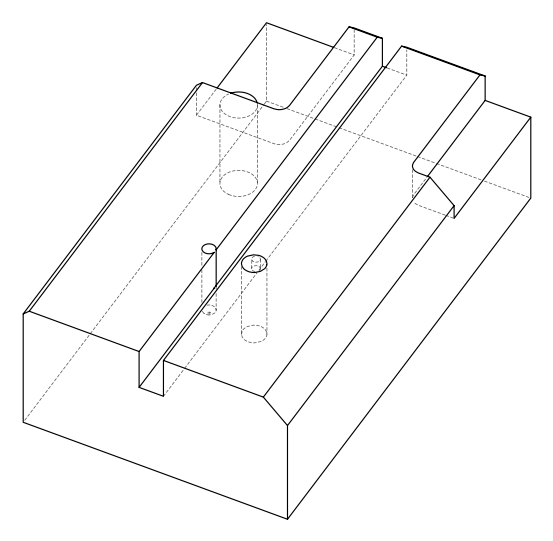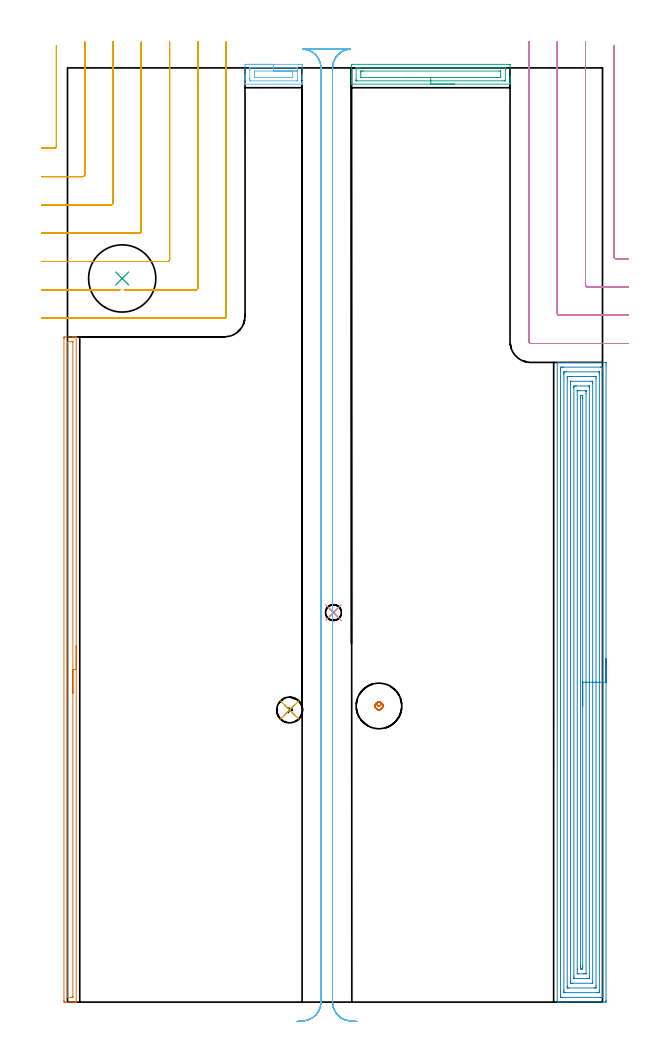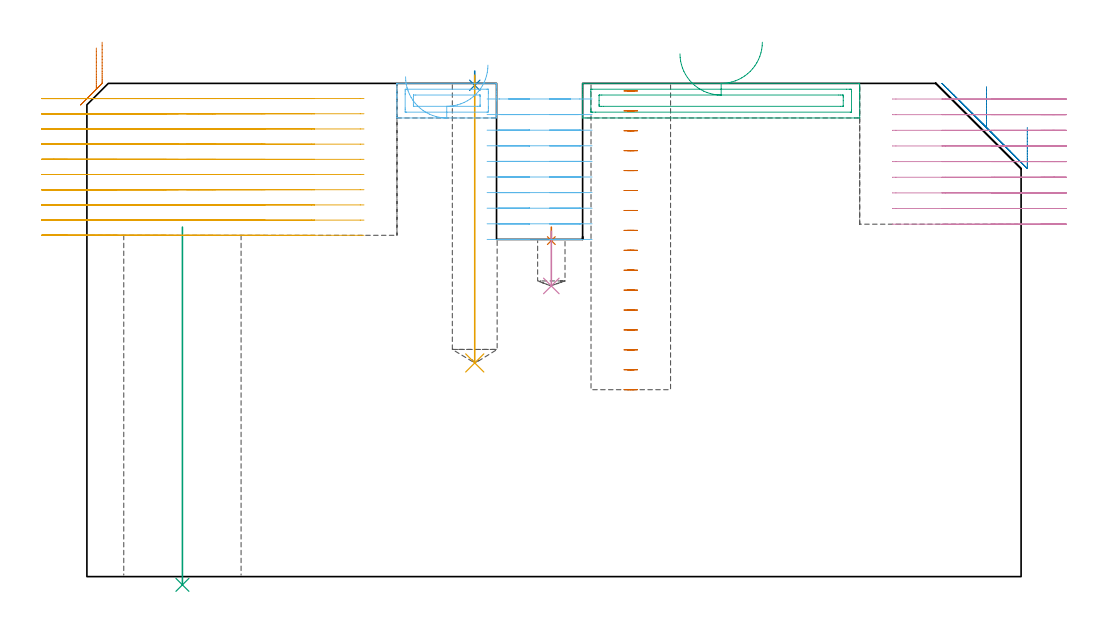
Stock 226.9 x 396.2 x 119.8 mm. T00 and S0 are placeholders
(PLAN: 13 operations, 5 tool changes, 74.1 min)
(1 SPOT_DRILL | STEP1POCKET | NXT0321_9005460120000 | 0.04 min | 4149 mm3)
(2 SPOT_DRILL_1 | STEP1POCKET_2 | NXT0321_9005460120000 | 0.03 min | 1 mm3)
(3 INDEXABLE_INSERT_DRILL_THROUGH_HOLE_FROM_SOLID | STEP1HOLE | NXT0302_028 | 0.36 min | 76367 mm3)
(4 DRILL_BLIND_HOLE_INTO_CENTER | STEP1POCKET | NXT0301_038 | 0.06 min | 384 mm3)
(5 DRILL_BLIND_HOLE_INTO_CENTER_1 | STEP1POCKET_2 | UGT0301_221 | 0.28 min | 6105 mm3)
(6 AREA_MILL | FG_CHAMFER_SURFACE | UGT0205_001 | 0.82 min | 1221 mm3)
(7 AREA_MILL_1 | FG_CHAMFER_SURFACE_1 | UGT0205_001 | 4.7 min | 3863 mm3)
(8 AREA_MILL_2 | FG_CHAMFER_SURFACE_2 | UGT0205_001 | 17.63 min | 59833 mm3)
(9 AREA_MILL_3 | FG_CHAMFER_SURFACE_3 | UGT0205_001 | 1.85 min | 2730 mm3)
(10 MILL_CORNER_NOTCH_RECTANGULAR | CORNER_NOTCH_RECTANGULAR | NXT0201_012 | Follow Part, ap 4, ae 75% | 10.63 min | 165014 mm3)
(11 MILL_CORNER_NOTCH_RECTANGULAR_1 | CORNER_NOTCH_RECTANGULAR_1 | NXT0201_012 | Follow Part, ap 4, ae 75% | 19.25 min | 292667 mm3)
(12 MILL_RECTANGULAR_SLOT | SLOT_RECTANGULAR | NXT0201_012 | Follow Part, ap 4, ae 75% | 17.46 min | 309355 mm3)
(13 MILL_BLIND_HOLE_FROM_SOLID_MATERIAL | STEP1POCKET_1 | NXT0201_012 | Spiral | 1.01 min | 21748 mm3)
(TOOL NXT0321_9005460120000 | NC Spot Drill, 142deg, 12mm, Carbide, Uncoated | D12 PA142 FL30 Z2)
(TOOL NXT0302_028 | Index. Insert Drill 28.5mm [880-D2850L32-03] | D28.5 PA176 FL86 Z2)
(TOOL NXT0301_038 | Carbide Drill 6.7mm [860.1-0670-034A1-MM 2214] | D6.7 PA140 FL53 Z2)
(TOOL UGT0301_221 | Twist Drill 10.9 mm | D10.9 PA118 FL92 Z2)
(TOOL UGT0205_001 | Chamfer Mill 20 x 3 x 45 deg. | D20 FL50 Z2)
(TOOL NXT0201_012 | ENDMILL 16mm [2P460-1600-NA 1630] | D16 FL38 Z6)
(OP 1 SPOT_DRILL)
G17 G21 G94 G90
T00 M6
G54
G17 G0 G90 X112.8 Y165.2 S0 M3
G43 Z129.8 H0
G94 G81 G98 Z81.612 F250. R84.9
G80
M5
M2
(OP 2 SPOT_DRILL_1)
G17 G21 G94 G90
T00 M6
G54
G17 G0 G90 X94.2 Y123.9 S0 M3
G43 Z129.8 H0
G94 G81 G98 Z119.331 F250. R122.8
G80
M5
M2
(OP 3 INDEXABLE_INSERT_DRILL_THROUGH_HOLE_FROM_SOLID)
G17 G21 G94 G90
T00 M6
G54
G17 G0 G90 X23.2 Y306.9 S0 M3
G43 Z129.8 H1
G94 G81 G98 Z-1.998 F250. R84.9
G80
M5
M2
(OP 4 DRILL_BLIND_HOLE_INTO_CENTER)
G17 G21 G94 G90
T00 M6
G54
G17 G0 G90 X112.8 Y165.2 S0 M3
G43 Z129.8 H1
G94 G81 G98 Z70.6 F250. R83.9
G80
M5
M2
(OP 5 DRILL_BLIND_HOLE_INTO_CENTER_1)
G17 G21 G94 G90
T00 M6
G54
G17 G0 G90 X94.2 Y123.9 S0 M3
G43 Z129.8 H0
G94 G81 G98 Z51.9 F250. R121.8
G80
M5
M2
(OP 6 AREA_MILL)
G17 G21 G94 G90
T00 M6
G54
G17 G0 G90 X77.4 Y397.7 S1061 M3
G43 Z129.8 H0
Z121.4
G94 G1 X77.438 Z120.528 F250.
X77.552 Z119.664
X77.741 Z118.812
X78.003 Z117.98
X78.337 Z117.174
X78.74 Z116.4
X79.208 Z115.664
X79.74 Z114.972
X80.329 Z114.329
X80.972 Z113.74
X81.664 Z113.208
X82.4 Z112.74
X83.174 Z112.337
X83.98 Z112.003
X84.812 Z111.741
X85.664 Z111.552
X86.528 Z111.438
X87.4 Z111.4
X98.33
X98.95 Y397.697 Z111.403
X99.494 Y397.691 Z111.405
X99.498 Y397.626 Z111.471
X99.5 Y397.075 Z112.021
Y396.735 Z112.362
Y393.5 Z115.594
Y392.819 Z116.279
Y392.606 Z116.491
Y391.925 Z117.173
Y391.712 Z117.384
Y391.287 Z117.811
Y390.35 Z118.749
Y389.925 Z119.174
Y389.596 Z119.502
X99.494 Y389.34 Z119.753
X99.49 Y389.303 Z119.789
X99.394 Y389.3 Z119.8
X75.406
X75.31 Y389.303 Z119.789
X75.307 Y389.34 Z119.753
X75.3 Y389.597 Z119.502
Y391.288 Z117.811
Y391.712 Z117.384
Y391.925 Z117.173
Y392.606 Z116.491
Y392.818 Z116.279
Y393.497 Z115.597
Y397.075 Z112.021
X75.302 Y397.626 Z111.471
X75.306 Y397.691 Z111.405
X75.85 Y397.7 Z111.4
X87.4
Y396.286 Z112.814
X97.173 Y396.285 Z112.815
X97.277 Y396.283 Z112.817
X97.475 Y396.279 Z112.821
X97.49 Y396.181 Z112.919
X97.497 Y395.856 Z113.244
X97.499 Y395.288 Z113.812
X97.5 Y394.959 Z114.141
Y391.712 Z117.388
Y391.384 Z117.716
X97.496 Y390.818 Z118.282
X97.493 Y390.737 Z118.363
X97.491 Y390.723 Z118.377
X97.449 Y390.719 Z118.381
X97.381 Y390.716 Z118.384
X97.277 Y390.715 Z118.385
X97.173 Y390.714 Z118.386
X77.627 Y390.715 Z118.385
X77.523 Y390.717 Z118.383
X77.325 Y390.721 Z118.379
X77.31 Y390.818 Z118.282
X77.303 Y391.144 Z117.956
X77.301 Y391.712 Z117.388
X77.3 Y392.041 Z117.059
Y395.288 Z113.812
Y395.616 Z113.484
X77.304 Y396.181 Z112.919
X77.307 Y396.263 Z112.837
X77.309 Y396.277 Z112.823
X77.351 Y396.281 Z112.819
X77.419 Y396.284 Z112.816
X77.523 Y396.285 Z112.815
X77.627 Y396.286 Z112.814
X87.4
Y394.872 Z114.228
X94.922 Y394.871 Z114.229
X95.396 Y394.869 Z114.231
X95.463 Y394.867 Z114.233
X95.477 Y394.865 Z114.235
X95.49 Y394.844 Z114.256
X95.494 Y394.707 Z114.393
X95.499 Y394.498 Z114.602
X95.5 Y392.502 Z116.598
X95.499 Y392.397 Z116.703
X95.493 Y392.189 Z116.911
X95.49 Y392.134 Z116.966
X95.483 Y392.133 Z116.967
X95.455 Y392.13 Z116.97
X95.396 Y392.129 Z116.971
X79.878
X79.404 Y392.131 Z116.969
X79.337 Y392.133 Z116.967
X79.323 Y392.134 Z116.966
X79.31 Y392.156 Z116.944
X79.306 Y392.293 Z116.807
X79.301 Y392.502 Z116.598
X79.3 Y394.498 Z114.602
X79.302 Y394.602 Z114.498
X79.307 Y394.811 Z114.289
X79.31 Y394.866 Z114.234
X79.317 Y394.867 Z114.233
X79.345 Y394.87 Z114.23
X79.404 Y394.871 Z114.229
X87.4 Y394.872 Z114.228
X88.272 Z114.267
X89.136 Z114.38
X89.988 Z114.569
X90.82 Z114.832
X91.626 Z115.165
X92.4 Z115.568
X93.136 Z116.037
X93.828 Z116.568
X94.471 Z117.157
X95.06 Z117.801
X95.592 Z118.493
X96.06 Z119.228
X96.463 Z120.002
X96.797 Z120.808
X97.059 Z121.64
X97.248 Z122.492
X97.362 Z123.357
X97.4 Z124.228
G0 Z129.8
M5
M2
(OP 7 AREA_MILL_1)
G17 G21 G94 G90
T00 M6
G54
G17 G0 G90 X3.7 Y151.05 S1061 M3
G43 Z129.8 H0
G94 G1 Y151.012 Z128.928 F250.
Y150.898 Z128.063
Y150.709 Z127.212
Y150.447 Z126.38
Y150.113 Z125.574
Y149.71 Z124.8
Y149.242 Z124.064
Y148.71 Z123.372
Y148.121 Z122.729
Y147.478 Z122.139
Y146.786 Z121.608
Y146.05 Z121.14
Y145.276 Z120.737
Y144.47 Z120.403
Y143.638 Z120.141
Y142.786 Z119.952
Y141.922 Z119.838
Y141.05 Z119.8
Y0.185
X3.697 Y0.01 Z119.789
X3.534 Y0.002 Z119.627
X3.365 Y0. Z119.464
X3.145 Z119.244
X2.417 Z118.512
X1.175 Z117.272
X-0.217 Z115.878
X-0.838 Z115.258
X-1.095 Y0.001 Z115.001
X-1.321 Y0.004 Z114.775
X-1.492 Y0.01 Z114.605
X-1.496 Y0.224 Z114.601
X-1.499 Y0.632
Y281.468
X-1.496 Y281.876 Z114.602
X-1.492 Y282.09 Z114.605
X-1.095 Y282.1 Z115.001
X0.661 Z116.756
X2.053 Z118.15
X2.417 Z118.512
X3.145 Z119.244
X3.365 Z119.464
X3.534 Y282.098 Z119.627
X3.697 Y282.09 Z119.789
X3.7 Y281.915 Z119.8
Y141.05
X2.286 Z118.386
X2.285 Y2.555 Z118.385
X2.284 Y2.421 Z118.384
X2.279 Y2.043 Z118.379
X2.269 Y2.01 Z118.369
X2.2 Y2.005 Z118.3
X2.09 Y2.001 Z118.19
X1.952 Y2. Z118.052
X0.196 Z116.296
X-0.008 Y2.002 Z116.092
X-0.044 Y2.004 Z116.056
X-0.077 Y2.01 Z116.023
X-0.08 Y2.057 Z116.02
X-0.085 Y2.287 Z116.015
Y279.545
X-0.084 Y279.679 Z116.016
X-0.079 Y280.057 Z116.021
X-0.069 Y280.09 Z116.031
X-0.001 Y280.095 Z116.099
X0.11 Y280.099 Z116.21
X0.247 Y280.1 Z116.347
X2.004 Z118.104
X2.208 Y280.098 Z118.308
X2.244 Y280.096 Z118.344
X2.277 Y280.09 Z118.377
X2.28 Y280.043 Z118.38
X2.285 Y279.813 Z118.385
X2.286 Y141.05 Z118.386
Y140.178 Z118.424
Y139.313 Z118.538
Y138.462 Z118.726
Y137.63 Z118.989
Y136.824 Z119.323
Y136.05 Z119.725
Y135.314 Z120.194
Y134.622 Z120.725
Y133.979 Z121.315
Y133.39 Z121.958
Y132.858 Z122.65
Y132.39 Z123.386
Y131.987 Z124.159
Y131.653 Z124.965
Y131.391 Z125.797
Y131.202 Z126.649
Y131.088 Z127.514
Y131.05 Z128.386
G0 Z129.8
M5
M2
(OP 8 AREA_MILL_2)
G17 G21 G94 G90
T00 M6
G54
G17 G0 G90 X228.4 Y145.65 S1061 M3
G43 Z129.8 H0
Z109.1
G94 G1 Y145.612 Z108.228 F250.
Y145.498 Z107.363
Y145.309 Z106.512
Y145.047 Z105.68
Y144.713 Z104.874
Y144.31 Z104.1
Y143.841 Z103.364
Y143.31 Z102.672
Y142.721 Z102.029
Y142.078 Z101.44
Y141.386 Z100.908
Y140.65 Z100.44
Y139.876 Z100.037
Y139.07 Z99.703
Y138.238 Z99.441
Y137.386 Z99.252
Y136.522 Z99.138
Y135.65 Z99.1
Y0.63
X228.397 Y0.3 Z99.102
X228.392 Y0.01 Z99.106
X228.098 Y0. Z99.399
X211.56 Z115.936
X209.154 Z118.341
X208.428 Z119.071
X208.161 Z119.339
X207.749 Z119.742
X207.703 Y0.009 Z119.788
X207.7 Y0.182 Z119.8
Y271.118
X207.703 Y271.29 Z119.788
X207.747 Y271.293 Z119.744
X208.161 Y271.3 Z119.338
X208.428 Z119.071
X209.154 Z118.341
X210.407 Z117.09
X211.823 Z115.673
X227.209 Z100.288
X227.835 Y271.296 Z99.662
X228.392 Y271.292 Z99.106
X228.394 Y271.232 Z99.104
X228.399 Y270.67 Z99.101
X228.4 Y270.103 Z99.1
Y135.65
X226.986 Z100.514
Y3.312
X226.984 Y2.418 Z100.516
X226.983 Y2.381 Z100.517
X226.946 Y2.01 Z100.554
X226.47 Y2.002 Z101.03
X226.056 Y2. Z101.444
X225.582 Z101.918
X210.044 Z117.456
X209.568 Y2.002 Z117.932
X209.154 Y2.01 Z118.346
X209.118 Y2.418 Z118.382
X209.116 Y2.457 Z118.384
X209.114 Y3.312 Z118.386
Y267.988
X209.116 Y268.882 Z118.384
X209.117 Y268.919 Z118.383
X209.154 Y269.29 Z118.346
X209.63 Y269.298 Z117.87
X210.044 Y269.3 Z117.456
X210.518 Z116.982
X226.056 Z101.444
X226.532 Y269.298 Z100.968
X226.946 Y269.29 Z100.554
X226.982 Y268.882 Z100.518
X226.985 Y268.843 Z100.515
X226.986 Y267.988 Z100.514
Y135.65
X225.572 Z101.928
X225.571 Y5.1 Z101.929
Y4.694
X225.567 Y4.206 Z101.933
X225.564 Y4.013 Z101.936
X225.369 Y4.003 Z102.131
X225.166 Y4.001 Z102.334
X224.482 Y4. Z103.018
X210.934 Z116.566
X210.728 Y4.002 Z116.772
X210.592 Y4.006 Z116.908
X210.545 Y4.01 Z116.955
X210.535 Y4.025 Z116.965
X210.533 Y4.071 Z116.967
X210.53 Y4.206 Z116.97
X210.529 Y4.613 Z116.971
X210.528 Y5.1 Z116.972
X210.529 Y266.2 Z116.971
Y266.606
X210.533 Y267.094 Z116.967
X210.535 Y267.287 Z116.965
X210.731 Y267.297 Z116.769
X210.934 Y267.299 Z116.566
X211.618 Y267.3 Z115.882
X225.166 Z102.334
X225.372 Y267.298 Z102.128
X225.508 Y267.294 Z101.992
X225.555 Y267.29 Z101.945
X225.565 Y267.275 Z101.935
X225.567 Y267.229 Z101.933
X225.57 Y267.094 Z101.93
X225.571 Y266.687 Z101.929
X225.572 Y266.2 Z101.928
Y135.65
X224.157 Z103.343
Y6.889
X224.153 Y6.119 Z103.347
X224.15 Y6.014 Z103.35
X224.05 Y6.009 Z103.45
X223.829 Y6.004 Z103.671
X223.387 Y6. Z104.113
X212.713 Z114.787
X212.269 Y6.003 Z115.231
X212.05 Y6.008 Z115.45
X211.95 Y6.013 Z115.55
X211.948 Y6.088 Z115.552
X211.943 Y6.768 Z115.557
Y264.411
X211.947 Y265.181 Z115.553
X211.949 Y265.286 Z115.551
X212.05 Y265.291 Z115.45
X212.271 Y265.296 Z115.229
X212.713 Y265.3 Z114.787
X223.387 Z104.113
X223.831 Y265.297 Z103.669
X224.05 Y265.292 Z103.45
X224.151 Y265.287 Z103.35
X224.152 Y265.212 Z103.348
X224.157 Y264.532 Z103.343
Y135.65
X222.743 Z104.757
Y8.431
X222.74 Y8.184 Z104.76
X222.736 Y8.021 Z104.764
X222.734 Y8.008 Z104.766
X222.728 Y8.005 Z104.772
X222.708 Y8.002 Z104.792
X222.666 Y8.001 Z104.834
X222.498 Y8. Z105.002
X214.276 Z113.224
X213.602 Y8.003 Z113.898
X213.38 Y8.006 Z114.12
X213.363 Y8.018 Z114.137
X213.361 Y8.025 Z114.139
X213.358 Y8.677 Z114.142
X213.357 Y8.924 Z114.143
Y262.869
X213.36 Y263.116 Z114.14
X213.364 Y263.279 Z114.136
X213.366 Y263.291 Z114.134
X213.372 Y263.295 Z114.128
X213.392 Y263.298 Z114.108
X213.434 Y263.299 Z114.066
X213.602 Y263.3 Z113.898
X221.824 Z105.676
X222.498 Y263.297 Z105.002
X222.72 Y263.294 Z104.78
X222.737 Y263.282 Z104.763
X222.739 Y263.274 Z104.761
X222.743 Y262.623 Z104.757
Y262.376
Y135.65
X221.329 Z106.171
Y10.747
X221.327 Y10.465 Z106.173
X221.324 Y10.159 Z106.176
X221.322 Y10.015 Z106.178
X221.175 Y10.006 Z106.325
X220.719 Y10.002 Z106.781
X220.292 Y10. Z107.208
X214.953 Y10.001 Z112.547
X214.798 Y10.007 Z112.702
X214.783 Y10.009 Z112.717
X214.778 Y10.022 Z112.722
X214.775 Y10.074 Z112.725
X214.772 Y10.184 Z112.728
X214.771 Y10.465 Z112.729
Y11.079
Y260.553
X214.773 Y260.834 Z112.727
X214.776 Y261.141 Z112.724
X214.778 Y261.285 Z112.722
X214.925 Y261.293 Z112.575
X215.381 Y261.298 Z112.119
X215.808 Y261.3 Z111.692
X221.147 Y261.299 Z106.353
X221.302 Y261.293 Z106.198
X221.317 Y261.291 Z106.183
X221.322 Y261.278 Z106.178
X221.325 Y261.226 Z106.175
X221.328 Y261.116 Z106.172
X221.329 Y260.834 Z106.171
Y260.221
Y135.65
X219.915 Z107.585
X219.914 Y12.169 Z107.586
X219.911 Y12.082 Z107.589
X219.908 Y12.027 Z107.592
X219.903 Y12.009 Z107.597
X219.891 Y12.007 Z107.609
X219.829 Y12.004 Z107.671
X219.192 Y12. Z108.308
X218.94 Z108.56
X216.522 Y12.002 Z110.978
X216.271 Y12.007 Z111.229
X216.194 Y12.01 Z111.306
X216.188 Y12.168 Z111.312
X216.186 Y12.254 Z111.314
X216.185 Y14.042 Z111.315
X216.186 Y259.132 Z111.314
X216.189 Y259.218 Z111.311
X216.192 Y259.273 Z111.308
X216.197 Y259.291 Z111.303
X216.209 Y259.293 Z111.291
X216.271 Y259.296 Z111.229
X216.908 Y259.3 Z110.592
X217.16 Z110.34
X219.578 Y259.298 Z107.922
X219.829 Y259.293 Z107.671
X219.906 Y259.29 Z107.594
X219.912 Y259.132 Z107.588
X219.914 Y259.046 Z107.586
Y258.96
X219.915 Y258.152 Z107.585
Y135.65
X218.501 Z108.999
X218.5 Y15.378 Z109.
Y14.936
X218.498 Y14.487 Z109.002
X218.493 Y14.042 Z109.007
X218.088 Y14.004 Z109.412
X218.05 Y14.005 Z109.45
X217.607 Y14.042 Z109.893
X217.602 Y14.492 Z109.898
X217.6 Y14.936 Z109.9
Y15.389
Y255.922
Y256.364
X217.602 Y256.814 Z109.898
X217.607 Y257.258 Z109.893
X218.012 Y257.296 Z109.488
X218.05 Y257.295 Z109.45
X218.493 Y257.258 Z109.007
X218.498 Y256.808 Z109.002
X218.5 Y256.364 Z109.
Y255.911
X218.501 Y135.65 Z108.999
Y134.778 Z109.038
Y133.913 Z109.151
Y133.062 Z109.34
Y132.23 Z109.603
Y131.424 Z109.936
Y130.65 Z110.339
Y129.914 Z110.808
Y129.222 Z111.339
Y128.579 Z111.928
Y127.99 Z112.572
Y127.458 Z113.264
Y126.99 Z113.999
Y126.587 Z114.773
Y126.253 Z115.579
Y125.991 Z116.411
Y125.802 Z117.263
Y125.688 Z118.128
Y125.65 Z118.999
G0 Z129.8
M5
M2
(OP 9 AREA_MILL_3)
G17 G21 G94 G90
T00 M6
G54
G17 G0 G90 X164.05 Y389.3 S1061 M3
G43 Z129.8 H0
G94 G1 X164.012 Z128.928 F250.
X163.898 Z128.064
X163.709 Z127.212
X163.447 Z126.38
X163.113 Z125.574
X162.71 Z124.8
X162.242 Z124.064
X161.71 Z123.372
X161.121 Z122.729
X160.478 Z122.14
X159.786 Z121.608
X159.05 Z121.14
X158.276 Z120.737
X157.47 Z120.403
X156.638 Z120.141
X155.787 Z119.952
X154.922 Z119.838
X154.05 Z119.8
X120.566
X120.41 Y389.302 Z119.788
X120.407 Y389.363 Z119.728
X120.4 Y389.763 Z119.336
Y390.156 Z118.944
Y390.818 Z118.277
Y392.044 Z117.053
Y392.606 Z116.488
Y393.219 Z115.877
X120.401 Y397.075 Z112.022
X120.404 Y397.684 Z111.413
X120.407 Y397.692 Z111.406
X121.012 Y397.7 Z111.4
X186.464
X187.088 Y397.697 Z111.403
X187.693 Y397.692 Z111.406
X187.696 Y397.684 Z111.413
X187.7 Y397.075 Z112.022
Y392.606 Z116.488
Y392.044 Z117.053
Y391.712 Z117.384
Y391.15 Z117.946
Y390.818 Z118.277
Y390.156 Z118.944
Y389.763 Z119.336
X187.693 Y389.363 Z119.728
X187.69 Y389.302 Z119.788
X187.534 Y389.3 Z119.8
X154.05
Y390.714 Z118.386
X122.694 Y390.715 Z118.385
X122.485 Y390.717 Z118.383
X122.427 Y390.72 Z118.38
X122.408 Y390.723 Z118.377
X122.406 Y390.728 Z118.372
X122.402 Y390.762 Z118.338
X122.401 Y390.818 Z118.282
X122.4 Y391.217 Z117.883
X122.401 Y395.685 Z113.415
X122.408 Y396.181 Z112.919
X122.41 Y396.274 Z112.826
X122.59 Y396.281 Z112.819
X122.695 Y396.284 Z112.816
X122.798 Y396.285 Z112.815
X123.587 Y396.286 Z112.814
X185.406 Y396.285 Z112.815
X185.615 Y396.283 Z112.817
X185.673 Y396.28 Z112.82
X185.692 Y396.277 Z112.823
X185.694 Y396.272 Z112.828
X185.698 Y396.238 Z112.862
X185.699 Y396.181 Z112.919
X185.7 Y395.783 Z113.317
X185.699 Y391.315 Z117.785
X185.692 Y390.818 Z118.282
X185.69 Y390.726 Z118.374
X185.51 Y390.719 Z118.381
X185.405 Y390.715 Z118.385
X185.302
X184.513 Y390.714 Z118.386
X154.05
Y392.128 Z116.972
X125.06 Y392.129 Z116.971
X124.584 Y392.133 Z116.967
X124.427 Y392.135 Z116.965
X124.41 Y392.141 Z116.959
X124.405 Y392.202 Z116.898
X124.402 Y392.3 Z116.8
X124.4 Y393.5 Z115.6
Y394.394 Z114.706
X124.401 Y394.576 Z114.524
X124.408 Y394.761 Z114.339
X124.414 Y394.865 Z114.235
X124.465 Y394.867 Z114.233
X124.584 Y394.87 Z114.23
X125. Y394.871 Z114.229
X125.477 Y394.872 Z114.228
X183.04 Y394.871 Z114.229
X183.516 Y394.867 Z114.233
X183.673 Y394.865 Z114.235
X183.69 Y394.859 Z114.241
X183.695 Y394.798 Z114.302
X183.698 Y394.7 Z114.4
X183.7 Y393.5 Z115.6
Y392.606 Z116.494
X183.699 Y392.423 Z116.677
X183.692 Y392.239 Z116.861
X183.686 Y392.135 Z116.965
X183.635 Y392.133 Z116.967
X183.516 Y392.13 Z116.97
X183.1 Y392.129 Z116.971
X182.623 Y392.128 Z116.972
X154.05
X153.178 Z117.01
X152.314 Z117.124
X151.462 Z117.312
X150.63 Z117.575
X149.824 Z117.909
X149.05 Z118.311
X148.314 Z118.78
X147.622 Z119.311
X146.979 Z119.901
X146.39 Z120.544
X145.859 Z121.236
X145.39 Z121.972
X144.987 Z122.745
X144.653 Z123.551
X144.391 Z124.383
X144.202 Z125.235
X144.088 Z126.1
X144.05 Z126.972
G0 Z129.8
M5
M2
(OP 10 MILL_CORNER_NOTCH_RECTANGULAR)
G17 G21 G94 G90
T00 M6
G54
G17 G0 G90 X231.7 Y405.6 S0 M3
G43 Z129.8 H1
Z116.
G94 G1 Y402.6 F250.
Y316.095 F500.
G3 X232.495 Y315.3 R0.8
G1 X234.646
X234.9 Y315.299
X237.9 Y315.278 F250.
G0 Z129.8
X219.7 Y407.2
Z116.
G1 Y404.2
Y304.095 F500.
G3 X220.495 Y303.3 R0.8
G1 X234.646
G2 X234.9 Y303.299 R24.
G1 X237.9 Y303.267 F250.
G0 Z129.8
X207.7 Y407.2
Z116.
G1 Y404.2
Y292.096 F500.
G3 X208.496 Y291.3 R0.8
G1 X234.646
G2 X234.9 Y291.297 R12.
G1 X237.899 Y291.234 F250.
G0 Z129.8
X195.7 Y407.2
Z116.
G1 Y404.2
Y280.096 F500.
G3 X196.496 Y279.3 R0.8
G1 X234.646
X237.646 F250.
G0 Z129.8
X231.7 Y405.6
Z112.2
G1 Y402.6
Y316.095 F500.
G3 X232.495 Y315.3 R0.8
G1 X234.646
X234.9 Y315.299
X237.9 Y315.278 F250.
G0 Z129.8
X219.7 Y407.2
Z112.2
G1 Y404.2
Y304.095 F500.
G3 X220.495 Y303.3 R0.8
G1 X234.646
G2 X234.9 Y303.299 R24.
G1 X237.9 Y303.267 F250.
G0 Z129.8
X207.7 Y407.2
Z112.2
G1 Y404.2
Y292.096 F500.
G3 X208.496 Y291.3 R0.8
G1 X234.646
G2 X234.9 Y291.297 R12.
G1 X237.899 Y291.234 F250.
G0 Z129.8
X195.7 Y407.2
Z112.2
G1 Y404.2
Y280.096 F500.
G3 X196.496 Y279.3 R0.8
G1 X234.646
X237.646 F250.
G0 Z129.8
X231.7 Y405.6
Z108.4
G1 Y402.6
Y316.095 F500.
G3 X232.495 Y315.3 R0.8
G1 X234.649
X234.9 Y315.299
X237.9 Y315.278 F250.
G0 Z129.8
X219.7 Y407.2
Z108.4
G1 Y404.2
Y304.095 F500.
G3 X220.495 Y303.3 R0.8
G1 X234.649
G2 X234.9 Y303.299 R24.
G1 X237.9 Y303.267 F250.
G0 Z129.8
X207.7 Y407.2
Z108.4
G1 Y404.2
Y292.096 F500.
G3 X208.496 Y291.3 R0.8
G1 X234.649
G2 X234.9 Y291.297 R12.
G1 X237.899 Y291.235 F250.
G0 Z129.8
X195.7 Y407.2
Z108.4
G1 Y404.2
Y280.096 F500.
G3 X196.496 Y279.3 R0.8
G1 X234.649
X237.649 F250.
G0 Z129.8
X231.7 Y405.6
Z104.6
G1 Y402.6
Y316.095 F500.
G3 X232.495 Y315.3 R0.8
G1 X234.9
X237.9 F250.
G0 Z129.8
X219.7 Y407.2
Z104.6
G1 Y404.2
Y304.095 F500.
G3 X220.495 Y303.3 R0.8
G1 X234.9
X237.9 F250.
G0 Z129.8
X207.7 Y407.2
Z104.6
G1 Y404.2
Y292.096 F500.
G3 X208.496 Y291.3 R0.8
G1 X234.9
X237.9 F250.
G0 Z129.8
X195.7 Y407.2
Z104.6
G1 Y404.2
Y280.096 F500.
G3 X196.496 Y279.3 R0.8
G1 X234.9
X237.9 F250.
G0 Z129.8
X231.7 Y405.6
Z100.8
G1 Y402.6
Y316.095 F500.
G3 X232.495 Y315.3 R0.8
G1 X234.9
X237.9 F250.
G0 Z129.8
X219.7 Y407.2
Z100.8
G1 Y404.2
Y304.095 F500.
G3 X220.495 Y303.3 R0.8
G1 X234.9
X237.9 F250.
G0 Z129.8
X207.7 Y407.2
Z100.8
G1 Y404.2
Y292.096 F500.
G3 X208.496 Y291.3 R0.8
G1 X234.9
X237.9 F250.
G0 Z129.8
X195.7 Y407.2
Z100.8
G1 Y404.2
Y280.096 F500.
G3 X196.496 Y279.3 R0.8
G1 X234.9
X237.9 F250.
G0 Z129.8
X231.7 Y405.6
Z97.
G1 Y402.6
Y316.095 F500.
G3 X232.495 Y315.3 R0.8
G1 X234.9
X237.9 F250.
G0 Z129.8
X219.7 Y407.2
Z97.
G1 Y404.2
Y304.095 F500.
G3 X220.495 Y303.3 R0.8
G1 X234.9
X237.9 F250.
G0 Z129.8
X207.7 Y407.2
Z97.
G1 Y404.2
Y292.096 F500.
G3 X208.496 Y291.3 R0.8
G1 X234.9
X237.9 F250.
G0 Z129.8
X195.7 Y407.2
Z97.
G1 Y404.2
Y280.096 F500.
G3 X196.496 Y279.3 R0.8
G1 X234.9
X237.9 F250.
G0 Z129.8
X231.7 Y405.6
Z93.2
G1 Y402.6
Y316.095 F500.
G3 X232.495 Y315.3 R0.8
G1 X234.9
X237.9 F250.
G0 Z129.8
X219.7 Y407.2
Z93.2
G1 Y404.2
Y304.095 F500.
G3 X220.495 Y303.3 R0.8
G1 X234.9
X237.9 F250.
G0 Z129.8
X207.7 Y407.2
Z93.2
G1 Y404.2
Y292.096 F500.
G3 X208.496 Y291.3 R0.8
G1 X234.9
X237.9 F250.
G0 Z129.8
X195.7 Y407.2
Z93.2
G1 Y404.2
Y280.096 F500.
G3 X196.496 Y279.3 R0.8
G1 X234.9
X237.9 F250.
G0 Z129.8
X231.7 Y405.6
Z89.4
G1 Y402.6
Y316.095 F500.
G3 X232.495 Y315.3 R0.8
G1 X234.9
X237.9 F250.
G0 Z129.8
X219.7 Y407.2
Z89.4
G1 Y404.2
Y304.095 F500.
G3 X220.495 Y303.3 R0.8
G1 X234.9
X237.9 F250.
G0 Z129.8
X207.7 Y407.2
Z89.4
G1 Y404.2
Y292.096 F500.
G3 X208.496 Y291.3 R0.8
G1 X234.9
X237.9 F250.
G0 Z129.8
X195.7 Y407.2
Z89.4
G1 Y404.2
Y280.096 F500.
G3 X196.496 Y279.3 R0.8
G1 X234.9
X237.9 F250.
G0 Z129.8
X231.7 Y405.6
Z85.6
G1 Y402.6
Y316.095 F500.
G3 X232.495 Y315.3 R0.8
G1 X234.9
X237.9 F250.
G0 Z129.8
X219.7 Y407.2
Z85.6
G1 Y404.2
Y304.095 F500.
G3 X220.495 Y303.3 R0.8
G1 X234.9
X237.9 F250.
G0 Z129.8
X207.7 Y407.2
Z85.6
G1 Y404.2
Y292.096 F500.
G3 X208.496 Y291.3 R0.8
G1 X234.9
X237.9 F250.
G0 Z129.8
X195.7 Y407.2
Z85.6
G1 Y404.2
Y280.096 F500.
G3 X196.496 Y279.3 R0.8
G1 X234.9
X237.9 F250.
G0 Z129.8
M5
M2
(OP 11 MILL_CORNER_NOTCH_RECTANGULAR_1)
G17 G21 G94 G90
T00 M6
G54
G17 G0 G90 X-11. Y362.1 S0 M3
G43 Z129.8 H1
Z116.11
G94 G1 X-8. F250.
X-5.494 F500.
G3 X-4.7 Y362.894 R0.8
G1 Y402.674
Y405.674 F250.
G0 Z129.8
X-11. Y350.1
Z116.11
G1 X-8.
X6.505 F500.
G3 X7.3 Y350.895 R0.8
G1 Y404.2
Y407.2 F250.
G0 Z129.8
X-11. Y338.1
Z116.11
G1 X-8.
X18.505 F500.
G3 X19.3 Y338.895 R0.8
G1 Y404.2
Y407.2 F250.
G0 Z129.8
X-11. Y326.1
Z116.11
G1 X-8.
X30.505 F500.
G3 X31.3 Y326.895 R0.8
G1 Y404.2
Y407.2 F250.
G0 Z129.8
X-11. Y314.1
Z116.11
G1 X-8.
X42.504 F500.
G3 X43.3 Y314.896 R0.8
G1 Y404.2
Y407.2 F250.
G0 Z129.8
X-11. Y302.1
Z116.11
G1 X-8.
X19.204 F500.
X22.204 F250.
G0 Z129.8
X24.191
Z116.11
G1 X27.191
X54.504 F500.
G3 X55.3 Y302.896 R0.8
G1 Y404.2
Y407.2 F250.
G0 Z129.8
X-11. Y290.1
Z116.11
G1 X-8.
X66.4 F500.
G3 X67.3 Y291. R0.9
G1 Y404.2
Y407.2 F250.
G0 Z129.8
X-11. Y362.1
Z112.42
G1 X-8.
X-5.494 F500.
G3 X-4.7 Y362.894 R0.8
G1 Y402.674
Y405.674 F250.
G0 Z129.8
X-11. Y350.1
Z112.42
G1 X-8.
X6.506 F500.
G3 X7.3 Y350.895 R0.8
G1 Y404.2
Y407.2 F250.
G0 Z129.8
X-11. Y338.1
Z112.42
G1 X-8.
X18.505 F500.
G3 X19.3 Y338.895 R0.8
G1 Y404.2
Y407.2 F250.
G0 Z129.8
X-11. Y326.1
Z112.42
G1 X-8.
X30.505 F500.
G3 X31.3 Y326.895 R0.8
G1 Y404.2
Y407.2 F250.
G0 Z129.8
X-11. Y314.1
Z112.42
G1 X-8.
X42.504 F500.
G3 X43.3 Y314.895 R0.8
G1 Y404.2
Y407.2 F250.
G0 Z129.8
X-11. Y302.1
Z112.42
G1 X-8.
X19.204 F500.
X22.204 F250.
G0 Z129.8
X24.191
Z112.42
G1 X27.191
X54.504 F500.
G3 X55.3 Y302.896 R0.8
G1 Y404.2
Y407.2 F250.
G0 Z129.8
X-11. Y290.1
Z112.42
G1 X-8.
X66.4 F500.
G3 X67.3 Y291. R0.9
G1 Y404.2
Y407.2 F250.
G0 Z129.8
X-11. Y362.1
Z108.73
G1 X-8.
X-5.494 F500.
G3 X-4.7 Y362.894 R0.8
G1 Y402.674
Y405.674 F250.
G0 Z129.8
X-11. Y350.1
Z108.73
G1 X-8.
X6.506 F500.
G3 X7.3 Y350.894 R0.8
G1 Y404.2
Y407.2 F250.
G0 Z129.8
X-11. Y338.1
Z108.73
G1 X-8.
X18.505 F500.
G3 X19.3 Y338.895 R0.8
G1 Y404.2
Y407.2 F250.
G0 Z129.8
X-11. Y326.1
Z108.73
G1 X-8.
X30.505 F500.
G3 X31.3 Y326.895 R0.8
G1 Y404.2
Y407.2 F250.
G0 Z129.8
X-11. Y314.1
Z108.73
G1 X-8.
X42.505 F500.
G3 X43.3 Y314.896 R0.8
G1 Y404.2
Y407.2 F250.
G0 Z129.8
X-11. Y302.1
Z108.73
G1 X-8.
X19.204 F500.
X22.204 F250.
G0 Z129.8
X24.191
Z108.73
G1 X27.191
X54.504 F500.
G3 X55.3 Y302.896 R0.8
G1 Y404.2
Y407.2 F250.
G0 Z129.8
X-11. Y290.1
Z108.73
G1 X-8.
X66.4 F500.
G3 X67.3 Y291. R0.9
G1 Y404.2
Y407.2 F250.
G0 Z129.8
X-11. Y362.1
Z105.04
G1 X-8.
X-5.494 F500.
G3 X-4.7 Y362.894 R0.8
G1 Y402.674
Y405.674 F250.
G0 Z129.8
X-11. Y350.1
Z105.04
G1 X-8.
X6.506 F500.
G3 X7.3 Y350.894 R0.8
G1 Y404.2
Y407.2 F250.
G0 Z129.8
X-11. Y338.1
Z105.04
G1 X-8.
X18.505 F500.
G3 X19.3 Y338.895 R0.8
G1 Y404.2
Y407.2 F250.
G0 Z129.8
X-11. Y326.1
Z105.04
G1 X-8.
X30.505 F500.
G3 X31.3 Y326.895 R0.8
G1 Y404.2
Y407.2 F250.
G0 Z129.8
X-11. Y314.1
Z105.04
G1 X-8.
X42.504 F500.
G3 X43.3 Y314.896 R0.8
G1 Y404.2
Y407.2 F250.
G0 Z129.8
X-11. Y302.1
Z105.04
G1 X-8.
X19.204 F500.
X22.204 F250.
G0 Z129.8
X24.191
Z105.04
G1 X27.191
X54.504 F500.
G3 X55.3 Y302.896 R0.8
G1 Y404.2
Y407.2 F250.
G0 Z129.8
X-11. Y290.1
Z105.04
G1 X-8.
X66.4 F500.
G3 X67.3 Y291. R0.9
G1 Y404.2
Y407.2 F250.
G0 Z129.8
X-11. Y362.1
Z101.35
G1 X-8.
X-5.494 F500.
G3 X-4.7 Y362.894 R0.8
G1 Y402.674
Y405.674 F250.
G0 Z129.8
X-11. Y350.1
Z101.35
G1 X-8.
X6.506 F500.
G3 X7.3 Y350.894 R0.8
G1 Y404.2
Y407.2 F250.
G0 Z129.8
X-11. Y338.1
Z101.35
G1 X-8.
X18.505 F500.
G3 X19.3 Y338.895 R0.8
G1 Y404.2
Y407.2 F250.
G0 Z129.8
X-11. Y326.1
Z101.35
G1 X-8.
X30.505 F500.
G3 X31.3 Y326.895 R0.8
G1 Y404.2
Y407.2 F250.
G0 Z129.8
X-11. Y314.1
Z101.35
G1 X-8.
X42.504 F500.
G3 X43.3 Y314.896 R0.8
G1 Y404.2
Y407.2 F250.
G0 Z129.8
X-11. Y302.1
Z101.35
G1 X-8.
X19.205 F500.
X22.205 F250.
G0 Z129.8
X24.186
Z101.35
G1 X27.186
X54.504 F500.
G3 X55.3 Y302.896 R0.8
G1 Y404.2
Y407.2 F250.
G0 Z129.8
X-11. Y290.1
Z101.35
G1 X-8.
X66.4 F500.
G3 X67.3 Y291. R0.9
G1 Y404.2
Y407.2 F250.
G0 Z129.8
X-11. Y362.1
Z97.66
G1 X-8.
X-5.494 F500.
G3 X-4.7 Y362.894 R0.8
G1 Y402.674
Y405.674 F250.
G0 Z129.8
X-11. Y350.1
Z97.66
G1 X-8.
X6.505 F500.
G3 X7.3 Y350.895 R0.8
G1 Y404.2
Y407.2 F250.
G0 Z129.8
X-11. Y338.1
Z97.66
G1 X-8.
X18.505 F500.
G3 X19.3 Y338.895 R0.8
G1 Y404.2
Y407.2 F250.
G0 Z129.8
X-11. Y326.1
Z97.66
G1 X-8.
X30.505 F500.
G3 X31.3 Y326.895 R0.8
G1 Y404.2
Y407.2 F250.
G0 Z129.8
X-11. Y314.1
Z97.66
G1 X-8.
X42.504 F500.
G3 X43.3 Y314.896 R0.8
G1 Y404.2
Y407.2 F250.
G0 Z129.8
X-11. Y302.1
Z97.66
G1 X-8.
X19.205 F500.
X22.205 F250.
G0 Z129.8
X24.186
Z97.66
G1 X27.186
X54.504 F500.
G3 X55.3 Y302.896 R0.8
G1 Y404.2
Y407.2 F250.
G0 Z129.8
X-11. Y290.1
Z97.66
G1 X-8.
X66.4 F500.
G3 X67.3 Y291. R0.9
G1 Y404.2
Y407.2 F250.
G0 Z129.8
X-11. Y362.1
Z93.97
G1 X-8.
X-5.494 F500.
G3 X-4.7 Y362.894 R0.8
G1 Y402.674
Y405.674 F250.
G0 Z129.8
X-11. Y350.1
Z93.97
G1 X-8.
X6.506 F500.
G3 X7.3 Y350.895 R0.8
G1 Y404.2
Y407.2 F250.
G0 Z129.8
X-11. Y338.1
Z93.97
G1 X-8.
X18.505 F500.
G3 X19.3 Y338.895 R0.8
G1 Y404.2
Y407.2 F250.
G0 Z129.8
X-11. Y326.1
Z93.97
G1 X-8.
X30.505 F500.
G3 X31.3 Y326.895 R0.8
G1 Y404.2
Y407.2 F250.
G0 Z129.8
X-11. Y314.1
Z93.97
G1 X-8.
X42.504 F500.
G3 X43.3 Y314.895 R0.8
G1 Y404.2
Y407.2 F250.
G0 Z129.8
X-11. Y302.1
Z93.97
G1 X-8.
X19.204 F500.
X22.204 F250.
G0 Z129.8
X24.191
Z93.97
G1 X27.191
X54.504 F500.
G3 X55.3 Y302.896 R0.8
G1 Y404.2
Y407.2 F250.
G0 Z129.8
X-11. Y290.1
Z93.97
G1 X-8.
X66.4 F500.
G3 X67.3 Y291. R0.9
G1 Y404.2
Y407.2 F250.
G0 Z129.8
X-11. Y362.1
Z90.28
G1 X-8.
X-5.494 F500.
G3 X-4.7 Y362.894 R0.8
G1 Y402.674
Y405.674 F250.
G0 Z129.8
X-11. Y350.1
Z90.28
G1 X-8.
X6.506 F500.
G3 X7.3 Y350.895 R0.8
G1 Y404.2
Y407.2 F250.
G0 Z129.8
X-11. Y338.1
Z90.28
G1 X-8.
X18.505 F500.
G3 X19.3 Y338.895 R0.8
G1 Y404.2
Y407.2 F250.
G0 Z129.8
X-11. Y326.1
Z90.28
G1 X-8.
X30.505 F500.
G3 X31.3 Y326.895 R0.8
G1 Y404.2
Y407.2 F250.
G0 Z129.8
X-11. Y314.1
Z90.28
G1 X-8.
X42.504 F500.
G3 X43.3 Y314.895 R0.8
G1 Y404.2
Y407.2 F250.
G0 Z129.8
X-11. Y302.1
Z90.28
G1 X-8.
X19.204 F500.
X22.204 F250.
G0 Z129.8
X24.191
Z90.28
G1 X27.191
X54.504 F500.
G3 X55.3 Y302.896 R0.8
G1 Y404.2
Y407.2 F250.
G0 Z129.8
X-11. Y290.1
Z90.28
G1 X-8.
X66.4 F500.
G3 X67.3 Y291. R0.9
G1 Y404.2
Y407.2 F250.
G0 Z129.8
X-11. Y362.1
Z86.59
G1 X-8.
X-5.494 F500.
G3 X-4.7 Y362.894 R0.8
G1 Y402.674
Y405.674 F250.
G0 Z129.8
X-11. Y350.1
Z86.59
G1 X-8.
X6.506 F500.
G3 X7.3 Y350.895 R0.8
G1 Y404.2
Y407.2 F250.
G0 Z129.8
X-11. Y338.1
Z86.59
G1 X-8.
X18.505 F500.
G3 X19.3 Y338.895 R0.8
G1 Y404.2
Y407.2 F250.
G0 Z129.8
X-11. Y326.1
Z86.59
G1 X-8.
X30.505 F500.
G3 X31.3 Y326.895 R0.8
G1 Y404.2
Y407.2 F250.
G0 Z129.8
X-11. Y314.1
Z86.59
G1 X-8.
X42.504 F500.
G3 X43.3 Y314.895 R0.8
G1 Y404.2
Y407.2 F250.
G0 Z129.8
X-11. Y302.1
Z86.59
G1 X-8.
X19.204 F500.
X22.204 F250.
G0 Z129.8
X24.191
Z86.59
G1 X27.191
X54.504 F500.
G3 X55.3 Y302.896 R0.8
G1 Y404.2
Y407.2 F250.
G0 Z129.8
X-11. Y290.1
Z86.59
G1 X-8.
X66.4 F500.
G3 X67.3 Y291. R0.9
G1 Y404.2
Y407.2 F250.
G0 Z129.8
X-11. Y362.1
Z82.9
G1 X-8.
X-5.494 F500.
G3 X-4.7 Y362.894 R0.8
G1 Y402.674
Y405.674 F250.
G0 Z129.8
X-11. Y350.1
Z82.9
G1 X-8.
X6.506 F500.
G3 X7.3 Y350.895 R0.8
G1 Y404.2
Y407.2 F250.
G0 Z129.8
X-11. Y338.1
Z82.9
G1 X-8.
X18.505 F500.
G3 X19.3 Y338.895 R0.8
G1 Y404.2
Y407.2 F250.
G0 Z129.8
X-11. Y326.1
Z82.9
G1 X-8.
X30.505 F500.
G3 X31.3 Y326.895 R0.8
G1 Y404.2
Y407.2 F250.
G0 Z129.8
X-11. Y314.1
Z82.9
G1 X-8.
X42.504 F500.
G3 X43.3 Y314.896 R0.8
G1 Y404.2
Y407.2 F250.
G0 Z129.8
X-11. Y302.1
Z82.9
G1 X-8.
X19.204 F500.
X22.204 F250.
G0 Z129.8
X24.191
Z82.9
G1 X27.191
X54.504 F500.
G3 X55.3 Y302.896 R0.8
G1 Y404.2
Y407.2 F250.
G0 Z129.8
X-11. Y290.1
Z82.9
G1 X-8.
X66.4 F500.
G3 X67.3 Y291. R0.9
G1 Y404.2
Y407.2 F250.
G0 Z129.8
M5
M2
(OP 12 MILL_RECTANGULAR_SLOT)
G17 G21 G94 G90
T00 M6
G54
G17 G0 G90 X122.697 Y-8.23 S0 M3
G43 Z129.8 H1
Z116.01
G94 G1 X119.708 Y-7.97 F250.
G2 X112.4 Y0. R8. F500.
G1 Y396.2
G2 X117.383 Y403.609 R8.
G1 X117.394 Y403.637
G3 X114.46 Y404.2 R8.
G1 X105.439
G3 X102.505 Y403.637 R8.
G1 X102.516 Y403.61
G2 X107.5 Y396.2 R8.
G1 Y125.17
G2 X107.399 Y123.9 R8.
X107.5 Y122.63 R8.
G1 Y0.
G2 X100.192 Y-7.97 R8.
G1 X97.203 Y-8.23 F250.
G0 X122.697 Z112.22
G1 X119.708 Y-7.97
G2 X112.4 Y0. R8. F500.
G1 Y396.2
G2 X119.387 Y404.136 R8.
G1 X119.39 Y404.165
G3 X118.661 Y404.2 R8.
G1 X101.266
G3 X100.522 Y404.164 R8.
G1 X100.525 Y404.134
G2 X107.5 Y396.2 R8.
G1 Y125.17
G2 X107.399 Y123.9 R8.
X107.5 Y122.63 R8.
G1 Y0.
G2 X100.192 Y-7.97 R8.
G1 X97.203 Y-8.23 F250.
G0 X122.697 Z108.43
G1 X119.708 Y-7.97
G2 X112.4 Y0. R8. F500.
G1 Y396.2
G2 X120. Y404.19 R8.
G1 Y404.2
X99.9
Y404.19
G2 X107.5 Y396.2 R8.
G1 Y125.17
G2 X107.399 Y123.9 R8.
X107.5 Y122.63 R8.
G1 Y0.
G2 X100.192 Y-7.97 R8.
G1 X97.203 Y-8.23 F250.
G0 X122.697 Z104.64
G1 X119.708 Y-7.97
G2 X112.4 Y0. R8. F500.
G1 Y396.2
G2 X120. Y404.19 R8.
G1 Y404.2
X99.9
Y404.19
G2 X107.5 Y396.2 R8.
G1 Y125.17
G2 X107.399 Y123.9 R8.
X107.5 Y122.63 R8.
G1 Y0.
G2 X100.192 Y-7.97 R8.
G1 X97.203 Y-8.23 F250.
G0 X122.697 Z100.85
G1 X119.708 Y-7.97
G2 X112.4 Y0. R8. F500.
G1 Y396.2
G2 X120. Y404.19 R8.
G1 Y404.2
X99.9
Y404.19
G2 X107.5 Y396.2 R8.
G1 Y125.17
G2 X107.399 Y123.9 R8.
X107.5 Y122.63 R8.
G1 Y0.
G2 X100.192 Y-7.97 R8.
G1 X97.203 Y-8.23 F250.
G0 X122.697 Z97.06
G1 X119.708 Y-7.97
G2 X112.4 Y0. R8. F500.
G1 Y396.2
G2 X120. Y404.19 R8.
G1 Y404.2
X99.9
Y404.19
G2 X107.5 Y396.2 R8.
G1 Y125.17
G2 X107.399 Y123.9 R8.
X107.5 Y122.63 R8.
G1 Y0.
G2 X100.192 Y-7.97 R8.
G1 X97.203 Y-8.23 F250.
G0 X122.697 Z93.27
G1 X119.708 Y-7.97
G2 X112.4 Y0. R8. F500.
G1 Y396.2
G2 X120. Y404.19 R8.
G1 Y404.2
X99.9
Y404.19
G2 X107.5 Y396.2 R8.
G1 Y125.17
G2 X107.399 Y123.9 R8.
X107.5 Y122.63 R8.
G1 Y0.
G2 X100.192 Y-7.97 R8.
G1 X97.203 Y-8.23 F250.
G0 X122.697 Z89.48
G1 X119.708 Y-7.97
G2 X112.4 Y0. R8. F500.
G1 Y396.2
G2 X120. Y404.19 R8.
G1 Y404.2
X99.9
Y404.19
G2 X107.5 Y396.2 R8.
G1 Y125.17
G2 X107.399 Y123.9 R8.
X107.5 Y122.63 R8.
G1 Y0.
G2 X100.192 Y-7.97 R8.
G1 X97.203 Y-8.23 F250.
G0 X122.697 Z85.69
G1 X119.708 Y-7.97
G2 X112.4 Y0. R8. F500.
G1 Y396.2
G2 X120. Y404.19 R8.
G1 Y404.2
X99.9
Y404.19
G2 X107.5 Y396.2 R8.
G1 Y125.17
G2 X107.399 Y123.9 R8.
X107.5 Y122.63 R8.
G1 Y0.
G2 X100.192 Y-7.97 R8.
G1 X97.203 Y-8.23 F250.
G0 X122.697 Z81.9
G1 X119.708 Y-7.97
G2 X112.4 Y0. R8. F500.
G1 Y396.2
G2 X120. Y404.19 R8.
G1 Y404.2
X99.9
Y404.19
G2 X107.5 Y396.2 R8.
G1 Y125.17
G2 X107.399 Y123.9 R8.
X107.5 Y122.63 R8.
G1 Y0.
G2 X100.192 Y-7.97 R8.
G1 X97.203 Y-8.23 F250.
G0 Z129.8
M5
M2
(OP 13 MILL_BLIND_HOLE_FROM_SOLID_MATERIAL)
G17 G21 G94 G90
T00 M6
G54
G17 G0 G90 X132.1 Y125.6 S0 M3
G43 Z129.8 H1
Z117.963
G94 G3 X132.925 Y126.425 R0.825 F250.
X132.1 Y127.25 R0.825
X130.45 Y125.6 R1.65
X132.1 Y127.25 R-1.65
X131.275 Y126.425 R0.825
X132.1 Y125.6 R0.825
G0 Z113.125
G3 X132.925 Y126.425 R0.825
X132.1 Y127.25 R0.825
X130.45 Y125.6 R1.65
X132.1 Y127.25 R-1.65
X131.275 Y126.425 R0.825
X132.1 Y125.6 R0.825
G0 Z108.288
G3 X132.925 Y126.425 R0.825
X132.1 Y127.25 R0.825
X130.45 Y125.6 R1.65
X132.1 Y127.25 R-1.65
X131.275 Y126.425 R0.825
X132.1 Y125.6 R0.825
G0 Z103.45
G3 X132.925 Y126.425 R0.825
X132.1 Y127.25 R0.825
X130.45 Y125.6 R1.65
X132.1 Y127.25 R-1.65
X131.275 Y126.425 R0.825
X132.1 Y125.6 R0.825
G0 Z98.613
G3 X132.925 Y126.425 R0.825
X132.1 Y127.25 R0.825
X130.45 Y125.6 R1.65
X132.1 Y127.25 R-1.65
X131.275 Y126.425 R0.825
X132.1 Y125.6 R0.825
G0 Z93.775
G3 X132.925 Y126.425 R0.825
X132.1 Y127.25 R0.825
X130.45 Y125.6 R1.65
X132.1 Y127.25 R-1.65
X131.275 Y126.425 R0.825
X132.1 Y125.6 R0.825
G0 Z88.938
G3 X132.925 Y126.425 R0.825
X132.1 Y127.25 R0.825
X130.45 Y125.6 R1.65
X132.1 Y127.25 R-1.65
X131.275 Y126.425 R0.825
X132.1 Y125.6 R0.825
G0 Z84.1
G3 X132.925 Y126.425 R0.825
X132.1 Y127.25 R0.825
X130.45 Y125.6 R1.65
X132.1 Y127.25 R-1.65
X131.275 Y126.425 R0.825
X132.1 Y125.6 R0.825
G0 Z79.263
G3 X132.925 Y126.425 R0.825
X132.1 Y127.25 R0.825
X130.45 Y125.6 R1.65
X132.1 Y127.25 R-1.65
X131.275 Y126.425 R0.825
X132.1 Y125.6 R0.825
G0 Z74.425
G3 X132.925 Y126.425 R0.825
X132.1 Y127.25 R0.825
X130.45 Y125.6 R1.65
X132.1 Y127.25 R-1.65
X131.275 Y126.425 R0.825
X132.1 Y125.6 R0.825
G0 Z69.588
G3 X132.925 Y126.425 R0.825
X132.1 Y127.25 R0.825
X130.45 Y125.6 R1.65
X132.1 Y127.25 R-1.65
X131.275 Y126.425 R0.825
X132.1 Y125.6 R0.825
G0 Z64.75
G3 X132.925 Y126.425 R0.825
X132.1 Y127.25 R0.825
X130.45 Y125.6 R1.65
X132.1 Y127.25 R-1.65
X131.275 Y126.425 R0.825
X132.1 Y125.6 R0.825
G0 Z59.913
G3 X132.925 Y126.425 R0.825
X132.1 Y127.25 R0.825
X130.45 Y125.6 R1.65
X132.1 Y127.25 R-1.65
X131.275 Y126.425 R0.825
X132.1 Y125.6 R0.825
G0 Z55.075
G3 X132.925 Y126.425 R0.825
X132.1 Y127.25 R0.825
X130.45 Y125.6 R1.65
X132.1 Y127.25 R-1.65
X131.275 Y126.425 R0.825
X132.1 Y125.6 R0.825
G0 Z50.238
G3 X132.925 Y126.425 R0.825
X132.1 Y127.25 R0.825
X130.45 Y125.6 R1.65
X132.1 Y127.25 R-1.65
X131.275 Y126.425 R0.825
X132.1 Y125.6 R0.825
G0 Z45.4
G3 X132.925 Y126.425 R0.825
X132.1 Y127.25 R0.825
X130.45 Y125.6 R1.65
X132.1 Y127.25 R-1.65
X131.275 Y126.425 R0.825
X132.1 Y125.6 R0.825
G0 Z129.8
M5
M2
